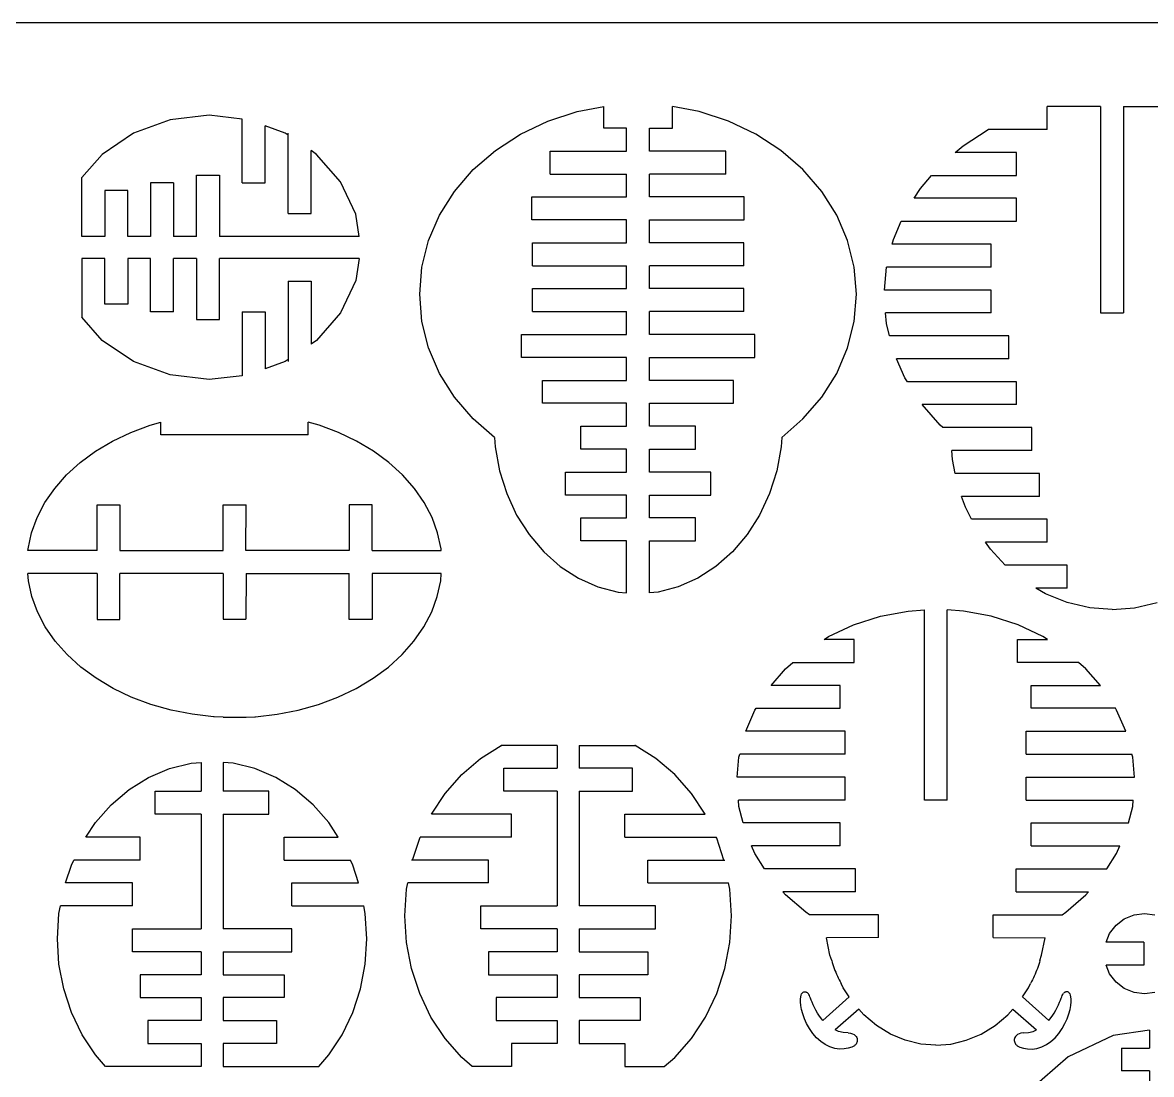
# Model space of a CAD drawing. Extents: x -2556 to 3065, y -2153 to 1951.
# Drawn here: x -1014 to 759, y 300 to 1951 of the extents above; entities that cross this region are included whole.
import ezdxf

# ---------------------------------------------------------------- set-up
doc = ezdxf.new("R2010")
doc.units = 0
doc.header["$MEASUREMENT"] = 0
doc.layers.get('0').update_dxf_attribs({"linetype": 'CONTINUOUS'})

msp = doc.modelspace()

# ---------------------------------------------------------------- linework, layer by layer
for p, q in [((-2556.2, 1951.1), (3065.4, 1951.1)), ((-188.9, 1796.4), (-142.8, 1811.3)), ((-142.8, 1811.3), (-101.1, 1819.2)), ((-101.1, 1785.3), (-101.1, 1819.2)), ((48.7, 1811.3), (6.9, 1819.2)), ((6.9, 1785.3), (6.9, 1819.2)), ((94.7, 1796.4), (48.7, 1811.3)), ((679.3, 1819.2), (595.3, 1819.2)), ((595.3, 1783.2), (595.3, 1819.2)), ((679.3, 1819.2), (679.3, 1495.2)), ((715.3, 1819.2), (799.3, 1819.2)), ((715.3, 1819.2), (715.3, 1495.2)), ((-782.1, 1798.5), (-839.5, 1777.5)), ((-720.5, 1805.6), (-782.1, 1798.5)), ((-668.7, 1799.6), (-720.5, 1805.6)), ((-668.7, 1699.3), (-668.7, 1799.6)), ((-232, 1775.9), (-188.9, 1796.4)), ((137.8, 1775.9), (94.7, 1796.4)), ((-839.5, 1777.5), (-888.8, 1744.2)), ((-601.4, 1777.5), (-632.7, 1789)), ((-632.7, 1699.3), (-632.7, 1789)), ((-596.7, 1774.4), (-601.4, 1777.5)), ((-596.7, 1774.4), (-596.7, 1777.5)), ((-596.7, 1651.3), (-596.7, 1774.4)), ((-271.3, 1750.4), (-232, 1775.9)), ((-65.1, 1785.3), (-101.1, 1785.3)), ((-65.1, 1749.3), (-65.1, 1785.3)), ((-29.1, 1785.3), (6.9, 1785.3)), ((-29.1, 1749.3), (-29.1, 1785.3)), ((177.1, 1750.4), (137.8, 1775.9)), ((463.3, 1757.7), (502.5, 1783.2)), ((595.3, 1783.2), (502.5, 1783.2)), ((451, 1747.2), (463.3, 1757.7)), ((-888.8, 1744.2), (-920.7, 1707.6)), ((-552.1, 1744.2), (-560.7, 1750.1)), ((-560.7, 1651.3), (-560.7, 1750.1)), ((-514.3, 1700.9), (-552.1, 1744.2)), ((-306, 1720.2), (-271.3, 1750.4)), ((-185.1, 1749.3), (-65.1, 1749.3)), ((-185.1, 1713.3), (-185.1, 1749.3)), ((90.9, 1749.3), (-29.1, 1749.3)), ((90.9, 1713.3), (90.9, 1749.3)), ((211.8, 1720.2), (177.1, 1750.4)), ((547.3, 1747.2), (451, 1747.2)), ((547.3, 1711.2), (547.3, 1747.2)), ((-335.4, 1686.1), (-306, 1720.2)), ((241.3, 1686.1), (211.8, 1720.2)), ((-920.7, 1615.3), (-920.7, 1707.6)), ((-740.7, 1615.3), (-740.7, 1711.3)), ((-740.7, 1711.3), (-704.7, 1711.3)), ((-704.7, 1711.3), (-704.7, 1615.3)), ((-185.1, 1713.3), (-65.1, 1713.3)), ((-65.1, 1677.3), (-65.1, 1713.3)), ((90.9, 1713.3), (-29.1, 1713.3)), ((-29.1, 1677.3), (-29.1, 1713.3)), ((396.3, 1690.8), (413.9, 1711.2)), ((413.9, 1711.2), (547.3, 1711.2)), ((-884.7, 1687.3), (-884.7, 1615.3)), ((-848.7, 1687.3), (-884.7, 1687.3)), ((-848.7, 1615.3), (-848.7, 1687.3)), ((-812.7, 1699.3), (-812.7, 1615.3)), ((-776.7, 1699.3), (-812.7, 1699.3)), ((-776.7, 1699.3), (-776.7, 1615.3)), ((-668.7, 1699.3), (-632.7, 1699.3)), ((-490.5, 1650.3), (-514.3, 1700.9)), ((-359, 1648.6), (-335.4, 1686.1)), ((264.8, 1648.6), (241.3, 1686.1)), ((386.4, 1675.2), (396.3, 1690.8)), ((-213.9, 1677.3), (-65.1, 1677.3)), ((-213.9, 1641.3), (-213.9, 1677.3)), ((119.7, 1677.3), (-29.1, 1677.3)), ((119.7, 1641.3), (119.7, 1677.3)), ((547.3, 1675.2), (386.4, 1675.2)), ((547.3, 1639.2), (547.3, 1675.2)), ((-596.7, 1651.3), (-560.7, 1651.3)), ((-485.2, 1615.3), (-490.5, 1650.3)), ((-376.1, 1608.7), (-359, 1648.6)), ((-65.1, 1641.3), (-213.9, 1641.3)), ((-65.1, 1605.3), (-65.1, 1641.3)), ((-29.1, 1641.3), (119.7, 1641.3)), ((-29.1, 1605.3), (-29.1, 1641.3)), ((281.9, 1608.7), (264.8, 1648.6)), ((353.8, 1610.3), (366.2, 1639.2)), ((366.2, 1639.2), (547.3, 1639.2)), ((-884.7, 1615.3), (-920.7, 1615.3)), ((-812.7, 1615.3), (-848.7, 1615.3)), ((-740.7, 1615.3), (-776.7, 1615.3)), ((-485.2, 1615.3), (-704.7, 1615.3)), ((-386.6, 1567), (-376.1, 1608.7)), ((-213.2, 1605.3), (-65.1, 1605.3)), ((-213.2, 1569.3), (-213.2, 1605.3)), ((119, 1605.3), (-29.1, 1605.3)), ((119, 1569.3), (119, 1605.3)), ((292.4, 1567), (281.9, 1608.7)), ((352, 1603.2), (353.8, 1610.3)), ((507.2, 1603.2), (352, 1603.2)), ((507.2, 1567.2), (507.2, 1603.2)), ((-884.7, 1580.9), (-920.7, 1580.9)), ((-920.7, 1580.9), (-920.7, 1488.6)), ((-884.7, 1508.9), (-884.7, 1580.9)), ((-812.7, 1580.9), (-848.7, 1580.9)), ((-848.7, 1580.9), (-848.7, 1508.9)), ((-812.7, 1496.9), (-812.7, 1580.9)), ((-740.7, 1580.9), (-776.7, 1580.9)), ((-776.7, 1496.9), (-776.7, 1580.9)), ((-740.7, 1580.9), (-740.7, 1484.9)), ((-485.2, 1580.9), (-704.7, 1580.9)), ((-704.7, 1484.9), (-704.7, 1580.9)), ((-485.2, 1580.9), (-490.5, 1545.9)), ((-390.1, 1524.5), (-386.6, 1567)), ((-213.2, 1569.3), (-65.1, 1569.3)), ((-65.1, 1533.3), (-65.1, 1569.3)), ((119, 1569.3), (-29.1, 1569.3)), ((-29.1, 1533.3), (-29.1, 1569.3)), ((295.9, 1524.5), (292.4, 1567)), ((340, 1531.2), (342.9, 1566.9)), ((507.2, 1567.2), (342.9, 1566.9)), ((-596.7, 1544.9), (-596.7, 1421.9)), ((-596.7, 1544.9), (-560.7, 1544.9)), ((-560.7, 1544.9), (-560.7, 1446.2)), ((-490.5, 1545.9), (-514.3, 1495.4)), ((-213.2, 1533.3), (-65.1, 1533.3)), ((-213.2, 1497.3), (-213.2, 1533.3)), ((119, 1533.3), (-29.1, 1533.3)), ((119, 1497.3), (119, 1533.3)), ((507.2, 1531.2), (340, 1531.2)), ((507.2, 1495.2), (507.2, 1531.2)), ((-848.7, 1508.9), (-884.7, 1508.9)), ((-386.6, 1481.9), (-390.1, 1524.5)), ((292.4, 1481.9), (295.9, 1524.5)), ((-776.7, 1496.9), (-812.7, 1496.9)), ((-668.7, 1496.9), (-668.7, 1396.6)), ((-668.7, 1496.9), (-632.7, 1496.9)), ((-632.7, 1496.9), (-632.7, 1407.3)), ((-514.3, 1495.4), (-552.1, 1452)), ((-213.2, 1497.3), (-65.1, 1497.3)), ((-65.1, 1461.3), (-65.1, 1497.3)), ((119, 1497.3), (-29.1, 1497.3)), ((-29.1, 1461.3), (-29.1, 1497.3)), ((507.2, 1495.2), (341.5, 1495.2)), ((342.9, 1478.4), (341.5, 1495.2)), ((679.3, 1495.2), (715.3, 1495.2)), ((-888.8, 1452), (-920.7, 1488.6)), ((-740.7, 1484.9), (-704.7, 1484.9)), ((-376.1, 1440.3), (-386.6, 1481.9)), ((281.9, 1440.3), (292.4, 1481.9)), ((347.7, 1459.2), (342.9, 1478.4)), ((-230.4, 1461.3), (-65.1, 1461.3)), ((-230.4, 1425.3), (-230.4, 1461.3)), ((136.2, 1461.3), (-29.1, 1461.3)), ((136.2, 1425.3), (136.2, 1461.3)), ((535.3, 1459.2), (347.7, 1459.2)), ((535.3, 1423.2), (535.3, 1459.2)), ((-839.5, 1418.7), (-888.8, 1452)), ((-552.1, 1452), (-560.7, 1446.2)), ((-359, 1400.3), (-376.1, 1440.3)), ((264.8, 1400.3), (281.9, 1440.3)), ((-782.1, 1397.8), (-839.5, 1418.7)), ((-601.4, 1418.7), (-632.7, 1407.3)), ((-596.7, 1421.9), (-601.4, 1418.7)), ((-596.7, 1421.9), (-596.7, 1418.7)), ((-65.1, 1425.3), (-230.4, 1425.3)), ((-65.1, 1389.3), (-65.1, 1425.3)), ((-29.1, 1425.3), (136.2, 1425.3)), ((-29.1, 1389.3), (-29.1, 1425.3)), ((535.3, 1423.2), (358.9, 1423.2)), ((371.7, 1393.4), (358.9, 1423.2)), ((-720.5, 1390.6), (-782.1, 1397.8)), ((-668.7, 1396.6), (-720.5, 1390.6)), ((-335.4, 1362.9), (-359, 1400.3)), ((-197.1, 1389.3), (-65.1, 1389.3)), ((-197.1, 1353.3), (-197.1, 1389.3)), ((102.9, 1389.3), (-29.1, 1389.3)), ((102.9, 1353.3), (102.9, 1389.3)), ((241.3, 1362.9), (264.8, 1400.3)), ((375.7, 1387.2), (371.7, 1393.4)), ((547.3, 1387.2), (375.7, 1387.2)), ((547.3, 1351.2), (547.3, 1387.2)), ((-306, 1328.7), (-335.4, 1362.9)), ((-65.1, 1353.3), (-197.1, 1353.3)), ((-65.1, 1317.3), (-65.1, 1353.3)), ((-29.1, 1353.3), (102.9, 1353.3)), ((-29.1, 1317.3), (-29.1, 1353.3)), ((211.8, 1328.7), (241.3, 1362.9)), ((547.3, 1351.2), (399.2, 1351.2)), ((427, 1318.9), (399.2, 1351.2)), ((-843.9, 1307.6), (-813.5, 1319)), ((-813.5, 1319), (-796.5, 1323.8)), ((-796.5, 1303.8), (-796.5, 1323.8)), ((-548.2, 1319), (-565.4, 1323.9)), ((-565.4, 1303.8), (-565.4, 1323.9)), ((-517.8, 1307.6), (-548.2, 1319)), ((-272.7, 1299.8), (-306, 1328.7)), ((-137.1, 1317.3), (-65.1, 1317.3)), ((-137.1, 1281.3), (-137.1, 1317.3)), ((42.9, 1317.3), (-29.1, 1317.3)), ((42.9, 1281.3), (42.9, 1317.3)), ((178.5, 1299.8), (211.8, 1328.7)), ((431.3, 1315.2), (427, 1318.9)), ((571.3, 1315.2), (431.3, 1315.2)), ((571.3, 1279.2), (571.3, 1315.2)), ((-872.6, 1294), (-843.9, 1307.6)), ((-565.4, 1303.8), (-796.5, 1303.8)), ((-489.2, 1294), (-517.8, 1307.6)), ((-272.7, 1299.8), (-271.8, 1284.9)), ((178.5, 1299.8), (177.6, 1284.9)), ((-923.2, 1260.4), (-899.1, 1278.2)), ((-899.1, 1278.2), (-872.6, 1294)), ((-462.6, 1278.2), (-489.2, 1294)), ((-438.5, 1260.4), (-462.6, 1278.2)), ((-271.8, 1284.9), (-264.9, 1247.4)), ((-65.1, 1281.3), (-137.1, 1281.3)), ((-65.1, 1245.3), (-65.1, 1281.3)), ((-29.1, 1281.3), (42.9, 1281.3)), ((-29.1, 1245.3), (-29.1, 1281.3)), ((177.6, 1284.9), (170.7, 1247.4)), ((571.3, 1279.2), (445.6, 1279.2)), ((446.5, 1265), (445.6, 1279.2)), ((-944.7, 1240.9), (-923.2, 1260.4)), ((-417, 1240.9), (-438.5, 1260.4)), ((450.9, 1243.2), (446.5, 1265)), ((-264.9, 1247.4), (-253.5, 1211.5)), ((-161.1, 1245.3), (-65.1, 1245.3)), ((-161.1, 1209.3), (-161.1, 1245.3)), ((66.9, 1245.3), (-29.1, 1245.3)), ((66.9, 1209.3), (66.9, 1245.3)), ((170.7, 1247.4), (159.3, 1211.5)), ((583.3, 1243.2), (450.9, 1243.2)), ((583.3, 1207.2), (583.3, 1243.2)), ((-963.3, 1219.8), (-944.7, 1240.9)), ((-398.4, 1219.8), (-417, 1240.9)), ((-978.8, 1197.4), (-963.3, 1219.8)), ((-382.9, 1197.4), (-398.4, 1219.8)), ((-253.5, 1211.5), (-237.9, 1177.8)), ((-65.1, 1209.3), (-161.1, 1209.3)), ((-65.1, 1173.3), (-65.1, 1209.3)), ((-29.1, 1209.3), (66.9, 1209.3)), ((-29.1, 1173.3), (-29.1, 1209.3)), ((159.3, 1211.5), (143.7, 1177.8)), ((466.9, 1190), (461, 1207.2)), ((583.3, 1207.2), (461, 1207.2)), ((-991, 1174), (-978.8, 1197.4)), ((-896.9, 1122), (-896.9, 1194)), ((-896.9, 1194), (-860.9, 1194)), ((-860.9, 1194), (-860.9, 1122)), ((-698.7, 1122), (-698.8, 1194)), ((-698.8, 1194), (-662.9, 1194)), ((-663, 1122), (-662.9, 1194)), ((-500.9, 1194), (-500.9, 1122)), ((-464.9, 1194), (-500.9, 1194)), ((-464.9, 1122), (-464.9, 1194)), ((-370.7, 1174), (-382.9, 1197.4)), ((476.4, 1171.2), (466.9, 1190)), ((-999.9, 1149.7), (-991, 1174)), ((-361.9, 1149.7), (-370.7, 1174)), ((-237.9, 1177.8), (-218.4, 1147.1)), ((-137.1, 1173.3), (-65.1, 1173.3)), ((-137.1, 1137.3), (-137.1, 1173.3)), ((42.9, 1173.3), (-29.1, 1173.3)), ((42.9, 1137.3), (42.9, 1173.3)), ((143.7, 1177.8), (124.2, 1147.1)), ((595.3, 1171.2), (476.4, 1171.2)), ((595.3, 1135.2), (595.3, 1171.2)), ((-1005.2, 1124.9), (-999.9, 1149.7)), ((-356.5, 1124.9), (-361.9, 1149.7)), ((-218.4, 1147.1), (-195.3, 1120)), ((-65.1, 1137.3), (-137.1, 1137.3)), ((-65.1, 1055.9), (-65.1, 1137.3)), ((-29.1, 1137.3), (42.9, 1137.3)), ((-29.1, 1055.9), (-29.1, 1137.3)), ((124.2, 1147.1), (101.2, 1120)), ((506.1, 1124.2), (498.5, 1135.2)), ((595.3, 1135.2), (498.5, 1135.2)), ((-1005.4, 1122), (-1005.2, 1124.9)), ((-896.9, 1122), (-1005.4, 1122)), ((-860.9, 1122), (-698.7, 1122)), ((-500.9, 1122), (-663, 1122)), ((-464.9, 1122), (-356.3, 1122)), ((-356.3, 1122), (-356.5, 1124.9)), ((-195.3, 1120), (-169.3, 1097)), ((101.2, 1120), (75.1, 1097)), ((529.3, 1099.2), (506.1, 1124.2)), ((626.8, 1099.2), (529.3, 1099.2)), ((626.8, 1063.2), (626.8, 1099.2)), ((-896.9, 1086), (-1005.4, 1086)), ((-1004.6, 1074.7), (-1005.4, 1086)), ((-896.9, 1086), (-896.9, 1014)), ((-698.9, 1086), (-860.9, 1086)), ((-860.9, 1014), (-860.9, 1086)), ((-698.9, 1086), (-698.7, 1014.3)), ((-662.9, 1086), (-663, 1014.3)), ((-662.9, 1086), (-500.9, 1086)), ((-500.9, 1014), (-500.9, 1086)), ((-356.3, 1086), (-464.9, 1086)), ((-464.9, 1086), (-464.9, 1014)), ((-357.1, 1074.7), (-356.3, 1086)), ((-169.3, 1097), (-140.7, 1078.6)), ((75.1, 1097), (46.5, 1078.6)), ((-999.3, 1049.9), (-1004.6, 1074.7)), ((-362.5, 1049.9), (-357.1, 1074.7)), ((-140.7, 1078.6), (-110.2, 1065.2)), ((-110.2, 1065.2), (-78.4, 1057)), ((16, 1065.2), (-15.8, 1057)), ((46.5, 1078.6), (16, 1065.2)), ((-990.4, 1025.7), (-999.3, 1049.9)), ((-371.3, 1025.7), (-362.5, 1049.9)), ((-78.4, 1057), (-65.1, 1055.9)), ((-15.8, 1057), (-29.1, 1055.9)), ((592.7, 1054.2), (577.5, 1063.2)), ((626.8, 1063.2), (577.5, 1063.2)), ((626.8, 1040.5), (592.7, 1054.2)), ((377, 1027.2), (402.4, 1028.8)), ((402.4, 730.4), (402.4, 1028.8)), ((463.8, 1027.2), (438.4, 1028.8)), ((438.4, 730.4), (438.4, 1028.8)), ((662.3, 1032.1), (626.8, 1040.5)), ((697.3, 1029.4), (662.3, 1032.1)), ((697.3, 1029.4), (732.3, 1032.1)), ((732.3, 1032.1), (767.8, 1040.5)), ((-978.2, 1002.2), (-990.4, 1025.7)), ((-896.9, 1014), (-860.9, 1014)), ((-698.7, 1014.3), (-663, 1014.3)), ((-464.9, 1014), (-500.9, 1014)), ((-383.6, 1002.2), (-371.3, 1025.7)), ((291.4, 1005.5), (333.3, 1019)), ((333.3, 1019), (377, 1027.2)), ((507.5, 1019), (463.8, 1027.2)), ((549.5, 1005.5), (507.5, 1019)), ((-962.6, 979.8), (-978.2, 1002.2)), ((-399.1, 979.8), (-383.6, 1002.2)), ((252.1, 987), (291.4, 1005.5)), ((588.7, 987), (549.5, 1005.5)), ((-944, 958.8), (-962.6, 979.8)), ((-417.7, 958.8), (-399.1, 979.8)), ((245, 982.4), (252.1, 987)), ((292.1, 982.4), (245, 982.4)), ((292.1, 946.4), (292.1, 982.4)), ((548.7, 946.4), (548.7, 982.4)), ((548.7, 982.4), (595.8, 982.4)), ((595.8, 982.4), (588.7, 987)), ((-922.5, 939.2), (-944, 958.8)), ((-439.2, 939.2), (-417.7, 958.8)), ((184.6, 936.5), (196.1, 946.4)), ((196.1, 946.4), (292.1, 946.4)), ((644.7, 946.4), (548.7, 946.4)), ((656.2, 936.5), (644.7, 946.4)), ((-898.3, 921.5), (-922.5, 939.2)), ((-463.4, 921.5), (-439.2, 939.2)), ((162, 910.4), (184.6, 936.5)), ((678.8, 910.4), (656.2, 936.5)), ((-871.7, 905.7), (-898.3, 921.5)), ((-843, 892), (-871.7, 905.7)), ((-518.7, 892), (-490, 905.7)), ((-490, 905.7), (-463.4, 921.5)), ((270.4, 910.4), (162, 910.4)), ((270.4, 874.4), (270.4, 910.4)), ((570.4, 874.4), (570.4, 910.4)), ((570.4, 910.4), (678.8, 910.4)), ((-812.6, 880.6), (-843, 892)), ((-549.2, 880.6), (-518.7, 892)), ((-780.6, 871.6), (-812.6, 880.6)), ((-747.6, 865.1), (-780.6, 871.6)), ((-614.1, 865.1), (-581.1, 871.6)), ((-581.1, 871.6), (-549.2, 880.6)), ((122, 838.4), (136.4, 871.6)), ((136.4, 871.6), (138.2, 874.4)), ((138.2, 874.4), (270.4, 874.4)), ((702.7, 874.4), (570.4, 874.4)), ((704.4, 871.6), (702.7, 874.4)), ((718.8, 838.4), (704.4, 871.6)), ((-713.8, 861.2), (-747.6, 865.1)), ((-712.9, 861.2), (-713.8, 861.2)), ((-698.9, 860.6), (-712.9, 861.2)), ((-698.9, 860.6), (-662.9, 860.6)), ((-662.9, 860.6), (-648.8, 861.2)), ((-648.8, 861.2), (-647.9, 861.2)), ((-647.9, 861.2), (-614.1, 865.1)), ((278.3, 838.4), (122, 838.4)), ((278.3, 802.4), (278.3, 838.4)), ((562.5, 838.4), (718.8, 838.4)), ((562.5, 802.4), (562.5, 838.4)), ((-294.7, 795.7), (-262.3, 815.8)), ((-262.3, 815.8), (-261.3, 816.2)), ((-261.3, 816.2), (-262.3, 816.2)), ((-174.1, 816.2), (-261.3, 816.2)), ((-174.1, 816.2), (-174.1, 780.2)), ((-139.7, 816.2), (-52.5, 816.2)), ((-139.7, 816.2), (-139.7, 780.2)), ((-51.5, 815.8), (-52.5, 816.2)), ((-52.5, 816.2), (-51.5, 816.2)), ((-19.1, 795.7), (-51.5, 815.8)), ((111.2, 797.6), (112.4, 802.4)), ((278.3, 802.4), (112.4, 802.4)), ((562.5, 802.4), (728.4, 802.4)), ((729.6, 797.6), (728.4, 802.4)), ((-783.1, 779.7), (-748.9, 788.2)), ((-748.9, 788.2), (-733.3, 789.4)), ((-733.3, 789.4), (-733.3, 744.2)), ((-683.2, 788.2), (-698.9, 789.4)), ((-698.9, 789.4), (-698.9, 744.2)), ((-649.1, 779.7), (-683.2, 788.2)), ((-324.2, 770.6), (-294.7, 795.7)), ((-258.1, 744.2), (-258.1, 780.2)), ((-258.1, 780.2), (-174.1, 780.2)), ((-55.7, 780.2), (-139.7, 780.2)), ((-55.7, 744.2), (-55.7, 780.2)), ((10.4, 770.6), (-19.1, 795.7)), ((108.6, 766.4), (111.2, 797.6)), ((732.2, 766.4), (729.6, 797.6)), ((-846.5, 746.8), (-815.9, 765.8)), ((-815.9, 765.8), (-783.1, 779.7)), ((-616.3, 765.8), (-649.1, 779.7)), ((-585.6, 746.8), (-616.3, 765.8)), ((-350.3, 740.9), (-324.2, 770.6)), ((36.5, 740.9), (10.4, 770.6)), ((278.3, 766.4), (108.6, 766.4)), ((278.3, 730.4), (278.3, 766.4)), ((562.5, 730.4), (562.5, 766.4)), ((562.5, 766.4), (732.2, 766.4)), ((-874.5, 723), (-846.5, 746.8)), ((-557.6, 723), (-585.6, 746.8)), ((-805.3, 708.2), (-805.3, 744.2)), ((-805.3, 744.2), (-733.3, 744.2)), ((-626.9, 744.2), (-698.9, 744.2)), ((-626.9, 708.2), (-626.9, 744.2)), ((-371.8, 708.2), (-350.3, 740.9)), ((-174.1, 744.2), (-258.1, 744.2)), ((-174.1, 744.2), (-174.1, 564.2)), ((-139.7, 744.2), (-55.7, 744.2)), ((-139.7, 744.2), (-139.7, 564.2)), ((58, 708.2), (36.5, 740.9)), ((278.3, 730.4), (110.4, 730.4)), ((111.2, 720.5), (110.4, 730.4)), ((438.4, 730.4), (402.4, 730.4)), ((562.5, 730.4), (730.4, 730.4)), ((729.6, 720.5), (730.4, 730.4)), ((-899.3, 694.9), (-874.5, 723)), ((-532.9, 694.9), (-557.6, 723)), ((117.8, 694.4), (111.2, 720.5)), ((723, 694.4), (729.6, 720.5)), ((-914.2, 672.2), (-899.3, 694.9)), ((-733.3, 708.2), (-805.3, 708.2)), ((-733.3, 708.2), (-733.3, 528.2)), ((-698.9, 708.2), (-626.9, 708.2)), ((-698.9, 708.2), (-698.9, 528.2)), ((-518, 672.2), (-532.9, 694.9)), ((-246.1, 708.2), (-371.8, 708.2)), ((-246.1, 672.2), (-246.1, 708.2)), ((-67.7, 672.2), (-67.7, 708.2)), ((-67.7, 708.2), (58, 708.2)), ((270.4, 694.4), (117.8, 694.4)), ((270.4, 658.4), (270.4, 694.4)), ((570.4, 658.4), (570.4, 694.4)), ((570.4, 694.4), (723, 694.4)), ((-829.3, 672.2), (-914.2, 672.2)), ((-829.3, 636.2), (-829.3, 672.2)), ((-602.9, 636.2), (-602.9, 672.2)), ((-602.9, 672.2), (-518, 672.2)), ((-401.4, 636.2), (-390.1, 670.6)), ((-390.1, 670.6), (-389.3, 672.2)), ((-246.1, 672.2), (-389.3, 672.2)), ((-67.7, 672.2), (75.5, 672.2)), ((76.3, 670.6), (75.5, 672.2)), ((87.5, 636.2), (76.3, 670.6)), ((270.4, 658.4), (131.2, 658.4)), ((136.4, 646.5), (131.2, 658.4)), ((570.4, 658.4), (709.6, 658.4)), ((704.4, 646.5), (709.6, 658.4)), ((151.6, 622.4), (136.4, 646.5)), ((689.2, 622.4), (704.4, 646.5)), ((-946.2, 600.2), (-937, 628.2)), ((-937, 628.2), (-933.1, 636.2)), ((-829.3, 636.2), (-933.1, 636.2)), ((-602.9, 636.2), (-499, 636.2)), ((-495.2, 628.2), (-499, 636.2)), ((-486, 600.2), (-495.2, 628.2)), ((-401.4, 636.2), (-403, 636.2)), ((-282.1, 636.2), (-401.4, 636.2)), ((-282.1, 600.2), (-282.1, 636.2)), ((-31.7, 600.2), (-31.7, 636.2)), ((-31.7, 636.2), (87.5, 636.2)), ((87.5, 636.2), (89.2, 636.2)), ((294.4, 622.4), (151.6, 622.4)), ((294.4, 586.4), (294.4, 622.4)), ((546.4, 586.4), (546.4, 622.4)), ((546.4, 622.4), (689.2, 622.4)), ((-841.3, 600.2), (-946.2, 600.2)), ((-841.3, 564.2), (-841.3, 600.2)), ((-590.9, 564.2), (-590.9, 600.2)), ((-590.9, 600.2), (-486, 600.2)), ((-413.5, 548.5), (-410.8, 590.3)), ((-410.8, 590.3), (-408.9, 600.2)), ((-282.1, 600.2), (-408.9, 600.2)), ((-31.7, 600.2), (95.1, 600.2)), ((97, 590.3), (95.1, 600.2)), ((99.6, 548.5), (97, 590.3)), ((294.4, 586.4), (180.4, 586.4)), ((184.6, 581.6), (180.4, 586.4)), ((546.4, 586.4), (660.4, 586.4)), ((656.2, 581.6), (660.4, 586.4)), ((216.3, 554.2), (184.6, 581.6)), ((624.6, 554.2), (656.2, 581.6)), ((-959.1, 512.5), (-956.6, 552.1)), ((-956.6, 552.1), (-954.3, 564.2)), ((-841.3, 564.2), (-954.3, 564.2)), ((-590.9, 564.2), (-477.8, 564.2)), ((-475.5, 552.1), (-477.8, 564.2)), ((-473, 512.5), (-475.5, 552.1)), ((-294.1, 528.2), (-294.1, 564.2)), ((-294.1, 564.2), (-174.1, 564.2)), ((-19.7, 564.2), (-139.7, 564.2)), ((-19.7, 528.2), (-19.7, 564.2)), ((222.2, 550.4), (216.3, 554.2)), ((330.4, 550.4), (222.2, 550.4)), ((330.4, 514.4), (330.4, 550.4)), ((510.4, 514.4), (510.4, 550.4)), ((510.4, 550.4), (618.6, 550.4)), ((618.6, 550.4), (624.6, 554.2)), ((716.4, 543.9), (731.7, 550.2)), ((731.7, 550.2), (748, 552.3)), ((748, 552.3), (764.3, 550.2)), ((-410.8, 506.7), (-413.5, 548.5)), ((97, 506.7), (99.6, 548.5)), ((693.3, 520.8), (703.4, 533.8)), ((703.4, 533.8), (716.4, 543.9)), ((-841.3, 492.2), (-841.3, 528.2)), ((-841.3, 528.2), (-733.3, 528.2)), ((-590.9, 528.2), (-698.9, 528.2)), ((-590.9, 492.2), (-590.9, 528.2)), ((-174.1, 528.2), (-294.1, 528.2)), ((-174.1, 528.2), (-174.1, 492.2)), ((-139.7, 528.2), (-19.7, 528.2)), ((-139.7, 528.2), (-139.7, 492.2)), ((330.4, 514.4), (248.9, 514.3)), ((254.2, 486.8), (248.9, 514.3)), ((510.4, 514.4), (591.9, 514.3)), ((586.6, 486.8), (591.9, 514.3)), ((687.7, 507.2), (693.3, 520.8)), ((-956.6, 472.9), (-959.1, 512.5)), ((-475.5, 472.9), (-473, 512.5)), ((-403, 465.7), (-410.8, 506.7)), ((89.2, 465.7), (97, 506.7)), ((747.3, 507.2), (687.7, 507.2)), ((747.3, 507.2), (747.3, 471.2)), ((-733.3, 492.2), (-841.3, 492.2)), ((-733.3, 492.2), (-733.3, 456.2)), ((-698.9, 492.2), (-590.9, 492.2)), ((-698.9, 492.2), (-698.9, 456.2)), ((-282.1, 492.2), (-282.1, 456.2)), ((-174.1, 492.2), (-282.1, 492.2)), ((-139.7, 492.2), (-31.7, 492.2)), ((-31.7, 492.2), (-31.7, 456.2)), ((257, 478.4), (254.2, 486.8)), ((583.8, 478.4), (586.6, 486.8)), ((-949.2, 434), (-956.6, 472.9)), ((-482.9, 434), (-475.5, 472.9)), ((-390.1, 426.4), (-403, 465.7)), ((76.3, 426.4), (89.2, 465.7)), ((257, 478.4), (257.9, 475.3)), ((257.9, 475.3), (258.8, 472.2)), ((258.8, 472.2), (259.8, 469.1)), ((259.8, 469.1), (260.9, 466)), ((260.9, 466), (262, 463)), ((262, 463), (263.2, 460)), ((578.8, 463), (577.6, 460)), ((579.9, 466), (578.8, 463)), ((581, 469.1), (579.9, 466)), ((582, 472.2), (581, 469.1)), ((583, 475.3), (582, 472.2)), ((583.8, 478.4), (583, 475.3)), ((747.3, 471.2), (687.7, 471.2)), ((693.3, 457.6), (687.7, 471.2)), ((-829.3, 456.2), (-829.3, 420.2)), ((-733.3, 456.2), (-829.3, 456.2)), ((-698.9, 456.2), (-602.9, 456.2)), ((-602.9, 456.2), (-602.9, 420.2)), ((-282.1, 456.2), (-174.1, 456.2)), ((-174.1, 456.2), (-174.1, 420.2)), ((-31.7, 456.2), (-139.7, 456.2)), ((-139.7, 456.2), (-139.7, 420.2)), ((263.2, 460), (264.5, 457)), ((264.5, 457), (265.8, 454)), ((265.8, 454), (267.1, 451.1)), ((267.1, 451.1), (268.6, 448.1)), ((268.6, 448.1), (270.1, 445.3)), ((270.1, 445.3), (271.6, 442.4)), ((570.7, 445.3), (569.2, 442.4)), ((572.2, 448.1), (570.7, 445.3)), ((573.7, 451.1), (572.2, 448.1)), ((575, 454), (573.7, 451.1)), ((576.4, 457), (575, 454)), ((577.6, 460), (576.4, 457)), ((703.4, 444.6), (693.3, 457.6)), ((716.4, 434.5), (703.4, 444.6)), ((-937, 396.8), (-949.2, 434)), ((-495.2, 396.8), (-482.9, 434)), ((-372.4, 389.6), (-390.1, 426.4)), ((58.6, 389.6), (76.3, 426.4)), ((208.9, 423.9), (209.6, 425.9)), ((209.6, 425.9), (210.2, 426.9)), ((210.2, 426.9), (210.8, 427.8)), ((210.8, 427.8), (211.5, 428.4)), ((211.5, 428.4), (212.2, 428.9)), ((212.2, 428.9), (213, 429.3)), ((213, 429.3), (213.8, 429.5)), ((213.8, 429.5), (214.6, 429.5)), ((214.6, 429.5), (215.3, 429.5)), ((215.3, 429.5), (216.1, 429.3)), ((216.1, 429.3), (216.9, 429)), ((216.9, 429), (217.6, 428.6)), ((217.6, 428.6), (218.3, 428.2)), ((218.3, 428.2), (219, 427.7)), ((219, 427.7), (219.6, 427.1)), ((220.3, 426.3), (219.6, 427.1)), ((221.1, 425.2), (220.3, 426.3)), ((274.8, 435.8), (271.6, 442.4)), ((284.5, 421.2), (274.8, 435.8)), ((556.3, 421.2), (566, 435.8)), ((566, 435.8), (569.2, 442.4)), ((619.7, 425.2), (620.5, 426.3)), ((620.5, 426.3), (621.2, 427.1)), ((621.8, 427.7), (621.2, 427.1)), ((622.5, 428.2), (621.8, 427.7)), ((623.2, 428.6), (622.5, 428.2)), ((623.9, 429), (623.2, 428.6)), ((624.7, 429.3), (623.9, 429)), ((625.5, 429.5), (624.7, 429.3)), ((626.3, 429.5), (625.5, 429.5)), ((627.1, 429.5), (626.3, 429.5)), ((627.8, 429.3), (627.1, 429.5)), ((628.6, 428.9), (627.8, 429.3)), ((629.3, 428.4), (628.6, 428.9)), ((630, 427.8), (629.3, 428.4)), ((630.6, 426.9), (630, 427.8)), ((631.2, 425.9), (630.6, 426.9)), ((632, 423.9), (631.2, 425.9)), ((731.7, 428.2), (716.4, 434.5)), ((748, 426.1), (731.7, 428.2)), ((764.3, 428.2), (748, 426.1)), ((-829.3, 420.2), (-733.3, 420.2)), ((-733.3, 420.2), (-733.3, 384.2)), ((-602.9, 420.2), (-698.9, 420.2)), ((-698.9, 420.2), (-698.9, 384.2)), ((-270.1, 420.2), (-270.1, 384.2)), ((-174.1, 420.2), (-270.1, 420.2)), ((-139.7, 420.2), (-43.7, 420.2)), ((-43.7, 420.2), (-43.7, 384.2)), ((207.7, 413.4), (207.8, 417.8)), ((208.3, 407.9), (207.7, 413.4)), ((207.8, 417.8), (208.2, 421.3)), ((208.2, 421.3), (208.9, 423.9)), ((209.4, 401.6), (208.3, 407.9)), ((221.9, 423.6), (221.1, 425.2)), ((222.7, 421.6), (221.9, 423.6)), ((223.7, 419.1), (222.7, 421.6)), ((224.8, 416.2), (223.7, 419.1)), ((226.2, 412.8), (224.8, 416.2)), ((227.8, 409), (226.2, 412.8)), ((229.8, 404.9), (227.8, 409)), ((243, 384.5), (284.5, 421.2)), ((556.3, 421.2), (597.8, 384.5)), ((611, 404.9), (613, 409)), ((613, 409), (614.6, 412.8)), ((614.6, 412.8), (616, 416.2)), ((616, 416.2), (617.1, 419.1)), ((617.1, 419.1), (618.1, 421.6)), ((618.1, 421.6), (619, 423.6)), ((619, 423.6), (619.7, 425.2)), ((631.4, 401.6), (632.6, 407.9)), ((632.6, 421.3), (632, 423.9)), ((633.1, 417.8), (632.6, 421.3)), ((632.6, 407.9), (633.1, 413.4)), ((633.1, 413.4), (633.1, 417.8)), ((-920.2, 361.9), (-937, 396.8)), ((-511.9, 361.9), (-495.2, 396.8)), ((211.4, 394.6), (209.4, 401.6)), ((214.1, 387.1), (211.4, 394.6)), ((232, 400.5), (229.8, 404.9)), ((234.7, 395.9), (232, 400.5)), ((237.8, 391.2), (234.7, 395.9)), ((241.4, 386.4), (237.8, 391.2)), ((299.4, 402.3), (262.2, 369.4)), ((307.4, 393.4), (299.4, 402.3)), ((327.3, 376.5), (307.4, 393.4)), ((513.5, 376.5), (533.5, 393.4)), ((533.5, 393.4), (541.4, 402.3)), ((541.4, 402.3), (578.6, 369.4)), ((599.4, 386.4), (603, 391.2)), ((603, 391.2), (606.1, 395.9)), ((606.1, 395.9), (608.8, 400.5)), ((608.8, 400.5), (611, 404.9)), ((626.7, 387.1), (629.5, 394.6)), ((629.5, 394.6), (631.4, 401.6)), ((-817.3, 384.2), (-817.3, 348.2)), ((-733.3, 384.2), (-817.3, 384.2)), ((-698.9, 384.2), (-614.9, 384.2)), ((-614.9, 384.2), (-614.9, 348.2)), ((-350.3, 356.1), (-372.4, 389.6)), ((-270.1, 384.2), (-174.1, 384.2)), ((-174.1, 384.2), (-174.1, 348.2)), ((-43.7, 384.2), (-139.7, 384.2)), ((-139.7, 384.2), (-139.7, 348.2)), ((36.5, 356.1), (58.6, 389.6)), ((217.6, 379.3), (214.1, 387.1)), ((222, 371.6), (217.6, 379.3)), ((243, 384.5), (241.4, 386.4)), ((349.1, 363), (327.3, 376.5)), ((491.7, 363), (513.5, 376.5)), ((597.8, 384.5), (599.4, 386.4)), ((618.8, 371.6), (623.2, 379.3)), ((623.2, 379.3), (626.7, 387.1)), ((-899.3, 330.1), (-920.2, 361.9)), ((-532.9, 330.1), (-511.9, 361.9)), ((-324.2, 326.4), (-350.3, 356.1)), ((10.4, 326.4), (36.5, 356.1)), ((227.2, 364.1), (222, 371.6)), ((233.1, 357.3), (227.2, 364.1)), ((239.6, 351.3), (233.1, 357.3)), ((267.8, 367.1), (262.2, 369.4)), ((275, 365.3), (267.8, 367.1)), ((283, 364.7), (275, 365.3)), ((283, 364.7), (286.7, 364.2)), ((286.7, 364.2), (289.7, 363.3)), ((289.7, 363.3), (292.1, 362.1)), ((292.1, 362.1), (293.9, 360.7)), ((293.9, 360.7), (295.3, 359.2)), ((295.3, 359.2), (296.3, 357.6)), ((296.3, 357.6), (296.9, 355.9)), ((296.9, 355.9), (297.1, 354.3)), ((372.5, 353.2), (349.1, 363)), ((468.3, 353.2), (491.7, 363)), ((544, 355.9), (543.7, 354.3)), ((544.6, 357.6), (544, 355.9)), ((545.5, 359.2), (544.6, 357.6)), ((546.9, 360.7), (545.5, 359.2)), ((548.8, 362.1), (546.9, 360.7)), ((551.2, 363.3), (548.8, 362.1)), ((554.1, 364.2), (551.2, 363.3)), ((557.8, 364.7), (554.1, 364.2)), ((557.8, 364.7), (565.8, 365.3)), ((565.8, 365.3), (573.1, 367.1)), ((573.1, 367.1), (578.6, 369.4)), ((601.2, 351.3), (607.7, 357.3)), ((607.7, 357.3), (613.7, 364.1)), ((613.7, 364.1), (618.8, 371.6)), ((699.1, 360.5), (628.1, 327.1)), ((756.1, 369), (699.1, 360.5)), ((756.1, 369), (756.1, 341)), ((-817.3, 348.2), (-733.3, 348.2)), ((-733.3, 348.2), (-733.3, 312.2)), ((-614.9, 348.2), (-698.9, 348.2)), ((-698.9, 348.2), (-698.9, 312.2)), ((-174.1, 348.2), (-246.1, 348.2)), ((-246.1, 348.2), (-246.1, 312.2)), ((-139.7, 348.2), (-67.7, 348.2)), ((-67.7, 348.2), (-67.7, 312.2)), ((246.7, 346.4), (239.6, 351.3)), ((254.2, 342.7), (246.7, 346.4)), ((261.7, 340.4), (254.2, 342.7)), ((269.3, 339.4), (261.7, 340.4)), ((276.4, 339.6), (269.3, 339.4)), ((282.9, 340.7), (276.4, 339.6)), ((288.3, 342.5), (282.9, 340.7)), ((289.4, 343), (288.3, 342.5)), ((290.4, 343.5), (289.4, 343)), ((291.5, 344.1), (290.4, 343.5)), ((292.5, 344.7), (291.5, 344.1)), ((293.4, 345.4), (292.5, 344.7)), ((294.3, 346.3), (293.4, 345.4)), ((295.2, 347.3), (294.3, 346.3)), ((295.9, 348.5), (295.2, 347.3)), ((296.5, 349.7), (295.9, 348.5)), ((296.9, 351.1), (296.5, 349.7)), ((297.1, 352.7), (296.9, 351.1)), ((297.1, 354.3), (297.1, 352.7)), ((396.8, 347.2), (372.5, 353.2)), ((420.4, 345.3), (396.8, 347.2)), ((420.4, 345.3), (444, 347.2)), ((444, 347.2), (468.3, 353.2)), ((543.7, 354.3), (543.7, 352.7)), ((543.7, 352.7), (543.9, 351.1)), ((543.9, 351.1), (544.3, 349.7)), ((544.3, 349.7), (544.9, 348.5)), ((544.9, 348.5), (545.6, 347.3)), ((545.6, 347.3), (546.5, 346.3)), ((546.5, 346.3), (547.4, 345.4)), ((547.4, 345.4), (548.3, 344.7)), ((548.3, 344.7), (549.3, 344.1)), ((549.3, 344.1), (550.4, 343.5)), ((550.4, 343.5), (551.4, 343)), ((551.4, 343), (552.5, 342.5)), ((552.5, 342.5), (557.9, 340.7)), ((557.9, 340.7), (564.4, 339.6)), ((564.4, 339.6), (571.6, 339.4)), ((571.6, 339.4), (579.1, 340.4)), ((579.1, 340.4), (586.7, 342.7)), ((586.7, 342.7), (594.1, 346.4)), ((594.1, 346.4), (601.2, 351.3)), ((711.9, 341), (711.9, 305)), ((711.9, 341), (756.1, 341)), ((-883.5, 312.2), (-899.3, 330.1)), ((-548.6, 312.2), (-532.9, 330.1)), ((-307.5, 312.2), (-324.2, 326.4)), ((-6.3, 312.2), (10.4, 326.4)), ((628.1, 327.1), (567.1, 273.9)), ((-733.3, 312.2), (-883.5, 312.2)), ((-698.9, 312.2), (-548.6, 312.2)), ((-246.1, 312.2), (-307.5, 312.2)), ((-67.7, 312.2), (-6.3, 312.2)), ((756.1, 305), (711.9, 305)), ((756.1, 305), (756.1, 269))]:
    msp.add_line(p, q)

doc.saveas('drawing.dxf')
